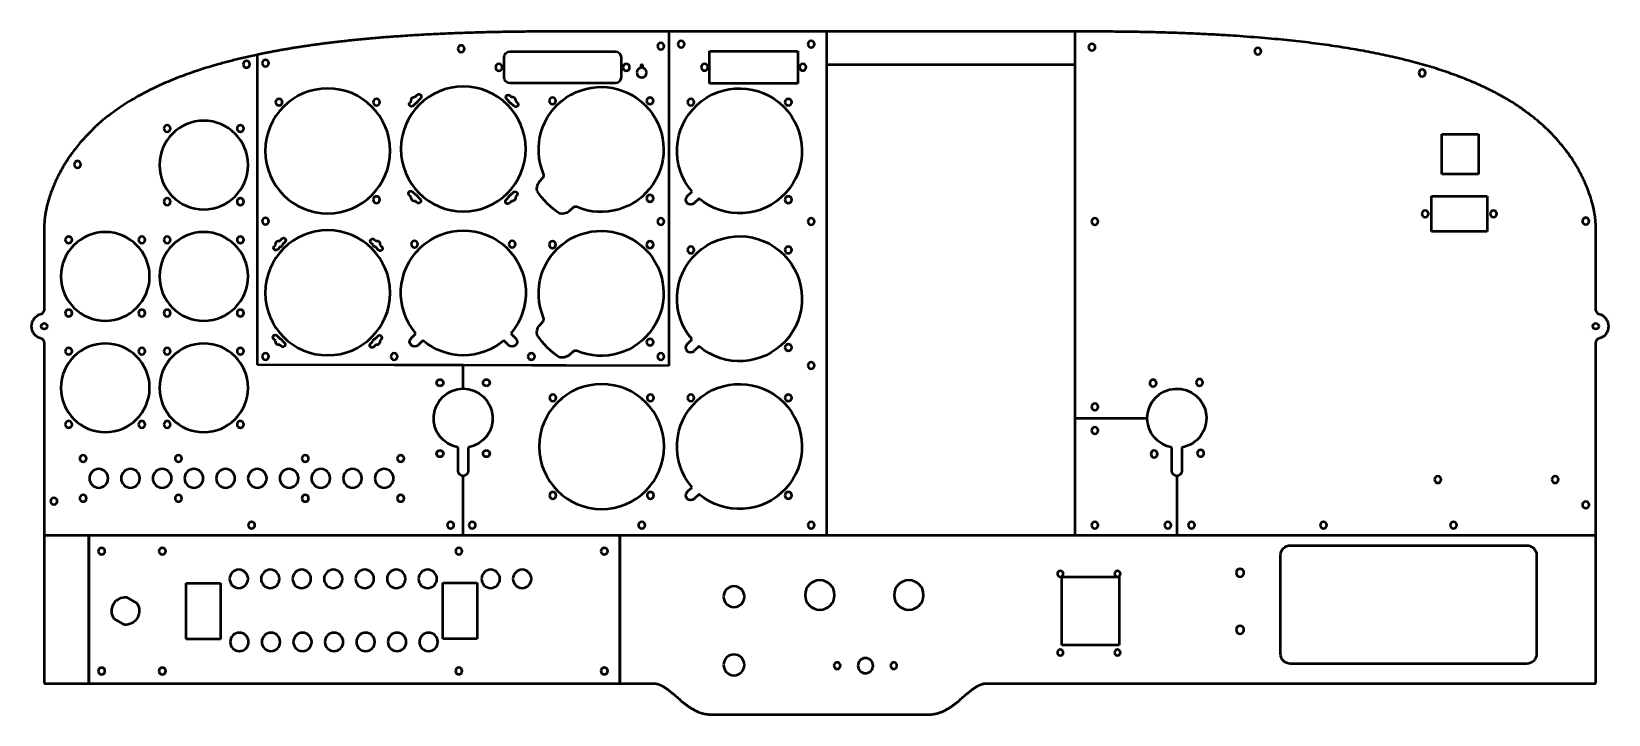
# Model space of a CAD drawing. Header units: inches. Extents: x 2.5 to 42.5, y 9.4 to 26.7.
import ezdxf

# ---------------------------------------------------------------- set-up
doc = ezdxf.new("R2010")
doc.units = ezdxf.units.IN
doc.header["$LTSCALE"] = 0.75
doc.header["$MEASUREMENT"] = 0
doc.layers.add('Visible', color=7, linetype='Continuous', lineweight=50)

msp = doc.modelspace()

# ---------------------------------------------------------------- linework, layer by layer
at = {"layer": 'Visible', "extrusion": (0, 1, 0)}
for p, q in [((18.652, 26.684, 0.066), (15.681, 26.684, 0.066)), ((18.652, 26.684, 0.066), (18.652, 18.204, 0.066)), ((22.665, 26.684, 0.066), (18.652, 26.684, 0.066)), ((18.652, 26.684, 0.066), (18.652, 18.204, 0.066)), ((22.665, 25.85, 0.066), (22.665, 26.684, 0.066)), ((28.965, 26.684, 0.066), (22.665, 26.684, 0.066)), ((22.665, 13.899, 0.066), (22.665, 26.684, 0.066)), ((28.965, 25.85, 0.066), (28.965, 26.684, 0.066)), ((28.965, 16.876, 0.066), (28.965, 26.684, 0.066)), ((29.301, 26.684, 0.066), (28.965, 26.684, 0.066)), ((8.22, 18.233, 0.066), (8.22, 26.097, 0.066)), ((8.22, 18.233, 0.066), (8.22, 26.097, 0.066)), ((14.475, 25.523, 0.066), (14.475, 26.029, 0.066)), ((14.625, 26.179, 0.066), (17.294, 26.179, 0.066)), ((17.444, 26.029, 0.066), (17.444, 25.523, 0.066)), ((19.689, 25.366, 0.066), (19.689, 26.19, 0.066)), ((19.689, 26.19, 0.066), (21.928, 26.19, 0.066)), ((21.928, 26.19, 0.066), (21.928, 25.366, 0.066)), ((22.665, 25.85, 0.066), (28.965, 25.85, 0.066)), ((17.294, 25.373, 0.066), (14.625, 25.373, 0.066)), ((21.928, 25.366, 0.066), (19.689, 25.366, 0.066)), ((12.085, 24.884, 0.066), (12.121, 24.921, 0.066)), ((12.227, 24.861, 0.066), (12.17, 24.802, 0.066)), ((12.221, 25.025, 0.066), (12.272, 25.078, 0.066)), ((12.358, 24.995, 0.066), (12.285, 24.921, 0.066)), ((14.596, 24.918, 0.066), (14.537, 24.975, 0.066)), ((14.62, 25.06, 0.066), (14.657, 25.024, 0.066)), ((14.731, 24.788, 0.066), (14.657, 24.86, 0.066)), ((14.761, 24.924, 0.066), (14.814, 24.873, 0.066)), ((38.273, 23.065, 0.066), (38.273, 24.079, 0.066)), ((38.273, 24.079, 0.066), (39.199, 24.079, 0.066)), ((39.199, 24.079, 0.066), (39.199, 23.065, 0.066)), ((15.363, 22.869, 0.066), (15.463, 22.979, 0.066)), ((39.199, 23.065, 0.066), (38.273, 23.065, 0.066)), ((12.12, 22.485, 0.066), (12.067, 22.537, 0.066)), ((12.15, 22.622, 0.066), (12.224, 22.549, 0.066)), ((12.285, 22.491, 0.066), (12.343, 22.434, 0.066)), ((14.523, 22.414, 0.066), (14.596, 22.489, 0.066)), ((14.654, 22.549, 0.066), (14.711, 22.608, 0.066)), ((14.796, 22.525, 0.066), (14.76, 22.488, 0.066)), ((19.124, 22.508, 0.066), (19.244, 22.628, 0.066)), ((19.421, 22.451, 0.066), (19.3, 22.331, 0.066)), ((38.005, 22.51, 0.066), (39.423, 22.51, 0.066)), ((38.005, 21.614, 0.066), (38.005, 22.51, 0.066)), ((39.423, 22.51, 0.066), (39.423, 21.614, 0.066)), ((12.261, 22.349, 0.066), (12.224, 22.385, 0.066)), ((14.66, 22.384, 0.066), (14.609, 22.331, 0.066)), ((16.224, 22.219, 0.066), (16.114, 22.118, 0.066)), ((2.806, 21.751, 0.066), (2.806, 19.61, 0.066)), ((39.423, 21.614, 0.066), (38.005, 21.614, 0.066)), ((42.176, 19.61, 0.066), (42.176, 21.751, 0.066)), ((8.644, 21.236, 0.066), (8.68, 21.273, 0.066)), ((8.786, 21.213, 0.066), (8.729, 21.154, 0.066)), ((8.78, 21.377, 0.066), (8.831, 21.43, 0.066)), ((8.917, 21.348, 0.066), (8.844, 21.273, 0.066)), ((11.155, 21.27, 0.066), (11.096, 21.327, 0.066)), ((11.179, 21.413, 0.066), (11.216, 21.377, 0.066)), ((11.29, 21.14, 0.066), (11.216, 21.212, 0.066)), ((11.32, 21.276, 0.066), (11.373, 21.225, 0.066)), ((15.363, 19.219, 0.066), (15.463, 19.329, 0.066)), ((8.679, 18.838, 0.066), (8.626, 18.889, 0.066)), ((8.709, 18.974, 0.066), (8.783, 18.902, 0.066)), ((8.844, 18.843, 0.066), (8.902, 18.786, 0.066)), ((11.082, 18.766, 0.066), (11.155, 18.841, 0.066)), ((11.213, 18.901, 0.066), (11.27, 18.96, 0.066)), ((11.355, 18.877, 0.066), (11.319, 18.84, 0.066)), ((12.115, 18.906, 0.066), (12.235, 19.026, 0.066)), ((12.412, 18.849, 0.066), (12.292, 18.729, 0.066)), ((14.59, 18.729, 0.066), (14.47, 18.849, 0.066)), ((14.647, 19.026, 0.066), (14.767, 18.906, 0.066)), ((19.124, 18.758, 0.066), (19.244, 18.878, 0.066)), ((2.806, 18.799, 0.066), (2.806, 13.899, 0.066)), ((8.82, 18.701, 0.066), (8.783, 18.737, 0.066)), ((11.219, 18.736, 0.066), (11.168, 18.684, 0.066)), ((16.224, 18.569, 0.066), (16.114, 18.468, 0.066)), ((19.421, 18.701, 0.066), (19.3, 18.581, 0.066)), ((42.176, 13.899, 0.066), (42.176, 18.799, 0.066)), ((18.652, 18.204, 0.066), (8.22, 18.233, 0.066)), ((13.436, 18.219, 0.066), (8.22, 18.233, 0.066)), ((13.436, 17.626, 0.066), (13.436, 18.219, 0.066)), ((18.652, 18.204, 0.066), (13.436, 18.219, 0.066)), ((13.436, 17.626, 0.066), (13.436, 18.219, 0.066)), ((28.965, 13.899, 0.066), (28.965, 16.876, 0.066)), ((28.965, 16.876, 0.066), (30.796, 16.876, 0.066)), ((28.965, 16.876, 0.066), (30.796, 16.876, 0.066)), ((13.311, 15.534, 0.066), (13.311, 16.126, 0.066)), ((13.561, 16.126, 0.066), (13.561, 15.534, 0.066)), ((31.421, 15.534, 0.066), (31.421, 16.126, 0.066)), ((31.671, 16.126, 0.066), (31.671, 15.534, 0.066)), ((13.436, 13.899, 0.066), (13.436, 15.409, 0.066)), ((13.436, 13.899, 0.066), (13.436, 15.409, 0.066)), ((31.546, 15.409, 0.066), (31.546, 13.899, 0.066)), ((31.546, 15.409, 0.066), (31.546, 13.899, 0.066)), ((19.124, 15.008, 0.066), (19.244, 15.128, 0.066)), ((19.421, 14.951, 0.066), (19.3, 14.831, 0.066)), ((13.436, 13.899, 0.066), (2.806, 13.899, 0.066)), ((3.936, 13.899, 0.066), (2.806, 13.899, 0.066)), ((2.806, 13.899, 0.066), (2.806, 10.149, 0.066)), ((3.936, 10.149, 0.066), (3.936, 13.899, 0.066)), ((17.409, 13.899, 0.066), (3.936, 13.899, 0.066)), ((3.936, 13.899, 0.066), (3.936, 10.149, 0.066)), ((22.665, 13.899, 0.066), (13.436, 13.899, 0.066)), ((17.409, 13.899, 0.066), (17.409, 10.149, 0.066)), ((42.176, 13.899, 0.066), (17.409, 13.899, 0.066)), ((17.409, 10.149, 0.066), (17.409, 13.899, 0.066)), ((31.546, 13.899, 0.066), (28.965, 13.899, 0.066)), ((42.176, 13.899, 0.066), (31.546, 13.899, 0.066)), ((34.426, 13.649, 0.066), (40.426, 13.649, 0.066)), ((42.176, 10.149, 0.066), (42.176, 13.899, 0.066)), ((34.176, 10.899, 0.066), (34.176, 13.399, 0.066)), ((40.676, 13.399, 0.066), (40.676, 10.899, 0.066)), ((28.628, 11.119, 0.066), (28.628, 12.851, 0.066)), ((28.628, 12.851, 0.066), (30.085, 12.851, 0.066)), ((30.085, 12.851, 0.066), (30.085, 11.119, 0.066)), ((6.408, 11.274, 0.066), (6.408, 12.694, 0.066)), ((6.408, 12.694, 0.066), (7.282, 12.694, 0.066)), ((7.282, 12.694, 0.066), (7.282, 11.274, 0.066)), ((12.916, 11.283, 0.066), (12.916, 12.703, 0.066)), ((12.916, 12.703, 0.066), (13.79, 12.703, 0.066)), ((13.79, 12.703, 0.066), (13.79, 11.283, 0.066)), ((4.896, 12.335, 0.066), (5.154, 12.185, 0.066)), ((4.838, 11.637, 0.066), (4.579, 11.786, 0.066)), ((7.282, 11.274, 0.066), (6.408, 11.274, 0.066)), ((13.79, 11.283, 0.066), (12.916, 11.283, 0.066)), ((30.085, 11.119, 0.066), (28.628, 11.119, 0.066)), ((40.426, 10.649, 0.066), (34.426, 10.649, 0.066)), ((2.806, 10.149, 0.066), (3.936, 10.149, 0.066)), ((3.936, 10.149, 0.066), (17.409, 10.149, 0.066)), ((17.409, 10.149, 0.066), (18.243, 10.149, 0.066)), ((26.738, 10.149, 0.066), (42.176, 10.149, 0.066)), ((19.737, 9.361, 0.066), (25.245, 9.361, 0.066))]:
    msp.add_line(p, q, dxfattribs=at)
at = {"layer": 'Visible', "extrusion": (1.22465e-16, 3.88578e-16, -1)}
for centre, radius in [((-18.967, 26.364, -0.066), 0.085), ((-22.267, 26.364, -0.066), 0.085), ((-13.384, 26.249, -0.066), 0.085), ((-18.452, 26.314, -0.066), 0.085), ((-29.392, 26.287, -0.066), 0.085), ((-33.603, 26.185, -0.066), 0.085), ((-7.939, 25.853, -0.066), 0.085), ((-8.421, 25.883, -0.066), 0.085), ((-14.344, 25.776, -0.066), 0.085), ((-17.576, 25.776, -0.066), 0.085), ((-17.966, 25.644, -0.066), 0.125), ((-17.966, 25.817, -0.066), 0.025), ((-19.563, 25.778, -0.066), 0.085), ((-22.054, 25.778, -0.066), 0.085), ((-37.773, 25.633, -0.066), 0.085), ((-9.999, 23.657, -0.066), 1.585), ((-13.44, 23.705, -0.066), 1.585), ((-8.762, 24.894, -0.066), 0.085), ((-11.237, 24.894, -0.066), 0.085), ((-15.702, 24.928, -0.066), 0.085), ((-18.177, 24.928, -0.066), 0.085), ((-19.212, 24.894, -0.066), 0.085), ((-21.687, 24.894, -0.066), 0.085), ((-6.854, 23.297, -0.066), 1.125), ((-5.925, 24.225, -0.066), 0.085), ((-7.782, 24.225, -0.066), 0.085), ((-3.649, 23.314, -0.066), 0.085), ((-5.925, 22.369, -0.066), 0.085), ((-7.782, 22.369, -0.066), 0.085), ((-11.237, 22.419, -0.066), 0.085), ((-18.177, 22.453, -0.066), 0.085), ((-21.687, 22.419, -0.066), 0.085), ((-37.848, 22.062, -0.066), 0.085), ((-39.58, 22.062, -0.066), 0.085), ((-8.421, 21.874, -0.066), 0.085), ((-9.999, 20.057, -0.066), 1.585), ((-18.452, 21.866, -0.066), 0.085), ((-22.267, 21.864, -0.066), 0.085), ((-29.467, 21.864, -0.066), 0.085), ((-41.922, 21.877, -0.066), 0.085), ((-4.354, 20.472, -0.066), 1.125), ((-3.425, 21.4, -0.066), 0.085), ((-5.282, 21.4, -0.066), 0.085), ((-6.854, 20.472, -0.066), 1.125), ((-5.925, 21.4, -0.066), 0.085), ((-7.782, 21.4, -0.066), 0.085), ((-12.203, 21.292, -0.066), 0.085), ((-14.678, 21.292, -0.066), 0.085), ((-15.702, 21.278, -0.066), 0.085), ((-18.177, 21.278, -0.066), 0.085), ((-19.212, 21.144, -0.066), 0.085), ((-21.687, 21.144, -0.066), 0.085), ((-3.425, 19.544, -0.066), 0.085), ((-5.282, 19.544, -0.066), 0.085), ((-5.925, 19.544, -0.066), 0.085), ((-7.782, 19.544, -0.066), 0.085), ((-18.177, 18.803, -0.066), 0.085), ((-4.354, 17.647, -0.066), 1.125), ((-3.425, 18.575, -0.066), 0.085), ((-5.282, 18.575, -0.066), 0.085), ((-6.854, 17.647, -0.066), 1.125), ((-5.925, 18.575, -0.066), 0.085), ((-7.782, 18.575, -0.066), 0.085), ((-8.421, 18.443, -0.066), 0.085), ((-11.685, 18.443, -0.066), 0.085), ((-15.166, 18.443, -0.066), 0.085), ((-18.452, 18.443, -0.066), 0.085), ((-21.687, 18.669, -0.066), 0.085), ((-22.267, 18.214, -0.066), 0.085), ((-16.949, 16.157, -0.066), 1.585), ((-30.942, 17.767, -0.066), 0.085), ((-32.122, 17.785, -0.066), 0.085), ((-15.712, 17.394, -0.066), 0.085), ((-18.187, 17.394, -0.066), 0.085), ((-19.212, 17.394, -0.066), 0.085), ((-21.687, 17.394, -0.066), 0.085), ((-29.467, 17.164, -0.066), 0.085), ((-3.425, 16.719, -0.066), 0.085), ((-5.282, 16.719, -0.066), 0.085), ((-5.925, 16.719, -0.066), 0.085), ((-7.782, 16.719, -0.066), 0.085), ((-29.467, 16.564, -0.066), 0.085), ((-30.97, 15.968, -0.066), 0.085), ((-32.15, 15.986, -0.066), 0.085), ((-3.79, 15.854, -0.066), 0.085), ((-6.21, 15.854, -0.066), 0.085), ((-9.43, 15.854, -0.066), 0.085), ((-11.85, 15.854, -0.066), 0.085), ((-4.188, 15.351, -0.066), 0.238), ((-4.993, 15.351, -0.066), 0.238), ((-5.798, 15.351, -0.066), 0.238), ((-6.603, 15.351, -0.066), 0.238), ((-7.408, 15.351, -0.066), 0.238), ((-8.213, 15.351, -0.066), 0.238), ((-9.018, 15.351, -0.066), 0.238), ((-9.823, 15.351, -0.066), 0.237), ((-10.628, 15.351, -0.066), 0.237), ((-11.433, 15.351, -0.066), 0.237), ((-38.167, 15.319, -0.066), 0.085), ((-41.147, 15.319, -0.066), 0.085), ((-3.052, 14.77, -0.066), 0.085), ((-3.79, 14.844, -0.066), 0.085), ((-6.21, 14.844, -0.066), 0.085), ((-9.43, 14.844, -0.066), 0.085), ((-11.85, 14.844, -0.066), 0.085), ((-15.712, 14.919, -0.066), 0.085), ((-18.187, 14.919, -0.066), 0.085), ((-21.687, 14.919, -0.066), 0.085), ((-41.922, 14.677, -0.066), 0.085), ((-8.067, 14.164, -0.066), 0.085), ((-13.117, 14.164, -0.066), 0.085), ((-13.667, 14.164, -0.066), 0.085), ((-17.967, 14.164, -0.066), 0.085), ((-22.267, 14.164, -0.066), 0.085), ((-29.467, 14.164, -0.066), 0.085), ((-31.317, 14.164, -0.066), 0.085), ((-31.917, 14.164, -0.066), 0.085), ((-35.267, 14.164, -0.066), 0.085), ((-38.567, 14.164, -0.066), 0.085), ((-4.262, 13.503, -0.066), 0.085), ((-5.802, 13.503, -0.066), 0.085), ((-13.328, 13.504, -0.066), 0.085), ((-17.018, 13.504, -0.066), 0.085), ((-7.743, 12.801, -0.066), 0.233), ((-8.542, 12.801, -0.066), 0.233), ((-9.341, 12.801, -0.066), 0.233), ((-10.14, 12.801, -0.066), 0.233), ((-10.939, 12.801, -0.066), 0.233), ((-11.737, 12.801, -0.066), 0.233), ((-12.536, 12.801, -0.066), 0.233), ((-14.134, 12.801, -0.066), 0.233), ((-14.933, 12.801, -0.066), 0.233), ((-28.589, 12.93, -0.066), 0.075), ((-30.039, 12.93, -0.066), 0.075), ((-33.15, 12.956, -0.066), 0.1), ((-20.308, 12.349, -0.066), 0.265), ((-22.486, 12.39, -0.066), 0.374), ((-24.746, 12.39, -0.066), 0.374), ((-33.15, 11.51, -0.066), 0.1), ((-7.759, 11.201, -0.066), 0.233), ((-8.559, 11.201, -0.066), 0.233), ((-9.359, 11.201, -0.066), 0.233), ((-10.159, 11.201, -0.066), 0.233), ((-10.959, 11.201, -0.066), 0.233), ((-11.759, 11.201, -0.066), 0.233), ((-12.559, 11.201, -0.066), 0.233), ((-20.308, 10.618, -0.066), 0.265), ((-28.589, 10.93, -0.066), 0.075), ((-30.039, 10.93, -0.066), 0.075), ((-4.262, 10.463, -0.066), 0.085), ((-5.802, 10.463, -0.066), 0.085), ((-13.328, 10.464, -0.066), 0.085), ((-17.018, 10.464, -0.066), 0.085), ((-22.927, 10.599, -0.066), 0.0831), ((-23.644, 10.599, -0.066), 0.192), ((-24.361, 10.599, -0.066), 0.0831)]:
    msp.add_circle(centre, radius, dxfattribs=at)
at = {"layer": 'Visible'}
for centre in [(2.806, 19.208, 0.066), (42.176, 19.208, 0.066)]:
    msp.add_circle(centre, 0.075, dxfattribs=at)
at = {"layer": 'Visible', "extrusion": (1.22465e-16, 3.88578e-16, -1)}
for centre, radius, start, end in [((-14.625, 26.029, -0.066), 0.15, 0, 90), ((-17.294, 25.523, -0.066), 0.15, 180, 270), ((-31.546, 16.876, -0.066), 0.75, 0, 260.4396), ((-13.436, 16.126, -0.066), 0.125, 360, 4.7802), ((-31.546, 16.126, -0.066), 0.125, 360, 4.7802), ((-13.436, 15.534, -0.066), 0.125, 180, 270), ((-31.546, 15.534, -0.066), 0.125, 180, 270), ((-34.426, 13.399, -0.066), 0.25, 0, 90), ((-40.426, 10.899, -0.066), 0.25, 180, 270)]:
    msp.add_arc(centre, radius, start, end, dxfattribs=at)
at = {"layer": 'Visible', "extrusion": (1.22465e-16, 4.37096e-16, -1)}
for centre, start, end in [((-17.294, 26.029, -0.066), 90, 180), ((-14.625, 25.523, -0.066), 270, 0)]:
    msp.add_arc(centre, 0.15, start, end, dxfattribs=at)
at = {"layer": 'Visible', "extrusion": (1.22337e-16, 3.88524e-16, -1)}
for centre in [(-16.937, 23.693, -0.066), (-16.937, 20.043, -0.066)]:
    msp.add_arc(centre, 1.585, 337.0024, 292.9976, dxfattribs=at)
at = {"layer": 'Visible', "extrusion": (1.19385e-16, 3.8595e-16, -1)}
for centre, end in [((-20.449, 23.657, -0.066), 310.4767), ((-13.441, 20.055, -0.066), 220.4767), ((-20.449, 19.907, -0.066), 310.4767), ((-20.449, 16.157, -0.066), 310.4767)]:
    msp.add_arc(centre, 1.585, 319.5233, end, dxfattribs=at)
at = {"layer": 'Visible', "extrusion": (5.21345e-17, 4.5671e-16, -1)}
for centre, start, end in [((-12.127, 24.843, -0.066), 224.0907, 44.0907), ((-12.315, 25.037, -0.066), 44.0907, 224.0907), ((-14.566, 22.373, -0.066), 224.0907, 44.0907), ((-14.754, 22.566, -0.066), 44.0907, 224.0907), ((-8.686, 21.195, -0.066), 224.0907, 44.0907), ((-8.874, 21.389, -0.066), 44.0907, 224.0907), ((-11.313, 18.919, -0.066), 44.0907, 224.0907), ((-11.125, 18.725, -0.066), 224.0907, 44.0907)]:
    msp.add_arc(centre, 0.0593, start, end, dxfattribs=at)
at = {"layer": 'Visible', "extrusion": (3.03562e-17, 3.65357e-16, -1)}
for centre, start, end in [((-12.203, 24.942, -0.066), 345.8503, 102.3311), ((-14.678, 22.467, -0.066), 165.8503, 282.3311), ((-8.762, 21.294, -0.066), 345.8503, 102.3311), ((-11.237, 18.819, -0.066), 165.8503, 282.3311)]:
    msp.add_arc(centre, 0.085, start, end, dxfattribs=at)
at = {"layer": 'Visible', "extrusion": (2.16884e-16, 3.64093e-16, -1)}
for centre, start, end in [((-12.203, 24.942, -0.066), 194.5381, 253.6432), ((-14.678, 22.467, -0.066), 14.5381, 73.6432), ((-8.762, 21.294, -0.066), 194.5381, 253.6432), ((-11.237, 18.819, -0.066), 14.5381, 73.6432)]:
    msp.add_arc(centre, 0.085, start, end, dxfattribs=at)
at = {"layer": 'Visible', "extrusion": (1.84529e-16, 4.52644e-16, -1)}
for centre, start, end in [((-14.579, 25.018, -0.066), 314.0907, 134.0907), ((-14.772, 24.83, -0.066), 134.0907, 314.0907), ((-12.108, 22.579, -0.066), 314.0907, 134.0907), ((-12.302, 22.391, -0.066), 134.0907, 314.0907), ((-11.138, 21.37, -0.066), 314.0907, 134.0907), ((-11.331, 21.182, -0.066), 134.0907, 314.0907), ((-8.667, 18.931, -0.066), 314.0907, 134.0907), ((-8.861, 18.744, -0.066), 134.0907, 314.0907)]:
    msp.add_arc(centre, 0.0593, start, end, dxfattribs=at)
at = {"layer": 'Visible', "extrusion": (9.25876e-17, 2.73368e-16, -1)}
for centre, start, end in [((-14.678, 24.942, -0.066), 284.5381, 343.6432), ((-12.203, 22.467, -0.066), 104.5381, 163.6432), ((-11.237, 21.294, -0.066), 284.5381, 343.6432), ((-8.762, 18.819, -0.066), 104.5381, 163.6432)]:
    msp.add_arc(centre, 0.085, start, end, dxfattribs=at)
at = {"layer": 'Visible', "extrusion": (1.5172e-16, 2.72535e-16, -1)}
for centre, start, end in [((-14.678, 24.942, -0.066), 75.8503, 192.3311), ((-12.203, 22.467, -0.066), 255.8503, 12.3311), ((-11.237, 21.294, -0.066), 75.8503, 192.3311), ((-8.762, 18.819, -0.066), 255.8503, 12.3311)]:
    msp.add_arc(centre, 0.085, start, end, dxfattribs=at)
at = {"layer": 'Visible', "extrusion": (1.22255e-16, 3.88539e-16, -1)}
for centre in [(-15.62, 22.692, -0.066), (-15.62, 19.042, -0.066)]:
    msp.add_arc(centre, 0.312, 349.5827, 34.5827, dxfattribs=at)
at = {"layer": 'Visible'}
for centre, radius, start, end in [((15.357, 23.045, 0.066), 0.125, 328.3748, 13.3748), ((16.289, 22.112, 0.066), 0.125, 76.6252, 121.6252), ((2.706, 19.619, 0.066), 0.1, 283.6274, 354.8912), ((42.276, 19.619, 0.066), 0.1, 185.1088, 256.3726), ((15.357, 19.395, 0.066), 0.125, 328.3748, 13.3748), ((2.706, 18.797, 0.066), 0.1, 0.7014, 76.3183), ((42.276, 18.797, 0.066), 0.1, 103.6817, 179.2986), ((16.289, 18.462, 0.066), 0.125, 76.6252, 121.6252)]:
    msp.add_arc(centre, radius, start, end, dxfattribs=at)
at = {"layer": 'Visible', "extrusion": (1.23192e-16, 3.89696e-16, -1)}
for centre in [(-16.937, 23.693, -0.066), (-16.937, 20.043, -0.066)]:
    msp.add_arc(centre, 1.938, 303.0514, 326.9486, dxfattribs=at)
at = {"layer": 'Visible', "extrusion": (6.94951e-17, 4.41548e-16, -1)}
for centre in [(-19.212, 22.419, -0.066), (-12.203, 18.817, -0.066), (-19.212, 18.669, -0.066), (-19.212, 14.919, -0.066)]:
    msp.add_arc(centre, 0.125, 225, 45, dxfattribs=at)
at = {"layer": 'Visible', "extrusion": (1.05256e-16, 4.13539e-16, -1)}
for centre in [(-15.937, 22.375, -0.066), (-15.937, 18.725, -0.066)]:
    msp.add_arc(centre, 0.312, 235.4172, 280.4172, dxfattribs=at)
at = {"layer": 'Visible', "extrusion": (4.91793e-17, 8.75319e-17, -1)}
msp.add_arc((-2.806, 19.208, -0.066), 0.323, 283.6817, 76.3726, dxfattribs=at)
at = {"layer": 'Visible', "extrusion": (1.61121e-16, 5.48033e-16, -1)}
msp.add_arc((-42.176, 19.208, -0.066), 0.323, 103.6274, 256.3183, dxfattribs=at)
at = {"layer": 'Visible', "extrusion": (1.26373e-16, 3.83998e-16, -1)}
msp.add_arc((-13.441, 20.055, -0.066), 1.585, 229.5233, 310.4767, dxfattribs=at)
at = {"layer": 'Visible', "extrusion": (1.75434e-16, 4.41548e-16, -1)}
msp.add_arc((-14.678, 18.817, -0.066), 0.125, 135, 315, dxfattribs=at)
at = {"layer": 'Visible', "extrusion": (1.2174e-16, 3.84274e-16, -1)}
for centre, end in [((-13.436, 16.876, -0.066), 90), ((-31.546, 16.876, -0.066), 0)]:
    msp.add_arc(centre, 0.75, 279.5604, end, dxfattribs=at)
at = {"layer": 'Visible', "extrusion": (1.22459e-16, 5.1423e-16, -1)}
for centre, start, end in [((-12.846, 17.776, -0.066), 269.9973, 90.0014), ((-12.846, 17.776, -0.066), 89.9973, 270.0014), ((-14.026, 17.776, -0.066), 269.9975, 90.0015), ((-14.026, 17.776, -0.066), 89.9975, 270.0015), ((-12.846, 15.977, -0.066), 269.9973, 90.0014), ((-12.846, 15.977, -0.066), 89.9973, 270.0014), ((-14.026, 15.977, -0.066), 269.9975, 90.0015), ((-14.026, 15.977, -0.066), 89.9975, 270.0015)]:
    msp.add_arc(centre, 0.085, start, end, dxfattribs=at)
at = {"layer": 'Visible', "extrusion": (1.22465e-16, 3.78816e-16, -1)}
msp.add_arc((-13.436, 16.876, -0.066), 0.75, 90, 260.4396, dxfattribs=at)
at = {"layer": 'Visible', "extrusion": (9.01958e-17, 3.8588e-16, -1)}
for centre in [(-13.436, 16.126, -0.066), (-31.546, 16.126, -0.066)]:
    msp.add_arc(centre, 0.125, 175.2198, 180, dxfattribs=at)
at = {"layer": 'Visible', "extrusion": (1.22465e-16, 3.49677e-16, -1)}
for centre, radius, start, end in [((-13.436, 15.534, -0.066), 0.125, 270, 360), ((-31.546, 15.534, -0.066), 0.125, 270, 360), ((-40.426, 13.399, -0.066), 0.25, 90, 180), ((-34.426, 10.899, -0.066), 0.25, 270, 0)]:
    msp.add_arc(centre, radius, start, end, dxfattribs=at)
at = {"layer": 'Visible', "extrusion": (1.45812e-16, 4.04761e-16, -1)}
for start, end in [(325.2727, 94.7273), (145.2727, 274.7273)]:
    msp.add_arc((-4.867, 11.986, -0.066), 0.35, start, end, dxfattribs=at)
at = {"layer": 'Visible'}
for points, knots in [([(15.681, 26.684, 0.066), (14.121, 26.684, 0.066), (12.349, 26.635, 0.066), (10.828, 26.523, 0.066), (9.534, 26.356, 0.066), (8.439, 26.144, 0.066), (8.22, 26.097, 0.066)], [-1, -1, -1, -1, -1, -1, -0.8, -0.7473746, -0.7473746, -0.7473746, -0.7473746, -0.7473746, -0.7473746]), ([(8.22, 26.097, 0.066), (7.605, 25.968, 0.066), (6.31, 25.628, 0.066), (4.795, 24.98, 0.066), (3.582, 23.951, 0.066), (3.045, 22.944, 0.066), (2.849, 22.276, 0.066), (2.806, 21.912, 0.066), (2.806, 21.751, 0.066)], [-0.7473746, -0.7473746, -0.7473746, -0.7473746, -0.7473746, -0.7473746, -0.6, -0.4, -0.2, 0, 0, 0, 0, 0, 0])]:
    msp.add_open_spline(points, degree=5, knots=knots, dxfattribs=at)
for points in [[(42.176, 21.751, 0.066), (42.176, 21.912, 0.066), (42.132, 22.276, 0.066), (41.936, 22.944, 0.066), (41.362, 24.022, 0.066), (39.675, 25.4, 0.066), (36.933, 26.255, 0.066), (33.666, 26.606, 0.066), (30.861, 26.684, 0.066), (29.301, 26.684, 0.066)], [(18.243, 10.149, 0.066), (18.293, 10.151, 0.066), (18.393, 10.139, 0.066), (18.547, 10.07, 0.066), (18.758, 9.896, 0.066), (19.043, 9.629, 0.066), (19.295, 9.452, 0.066), (19.506, 9.378, 0.066), (19.658, 9.361, 0.066), (19.737, 9.361, 0.066)], [(25.245, 9.361, 0.066), (25.323, 9.361, 0.066), (25.475, 9.378, 0.066), (25.687, 9.452, 0.066), (25.939, 9.629, 0.066), (26.223, 9.896, 0.066), (26.435, 10.07, 0.066), (26.589, 10.139, 0.066), (26.689, 10.151, 0.066), (26.738, 10.149, 0.066)]]:
    msp.add_open_spline(points, degree=5, dxfattribs=at)

doc.saveas('drawing.dxf')
